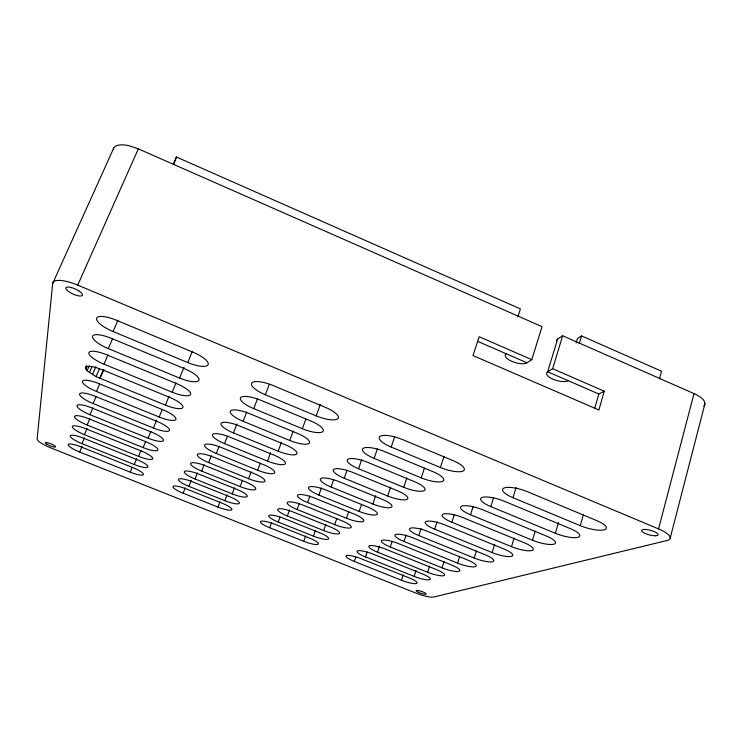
<?xml version="1.0" encoding="UTF-8"?>
<svg xmlns="http://www.w3.org/2000/svg" width="742" height="742" viewBox="0 0 742 742"><rect width="100%" height="100%" fill="white"/><g stroke="black" fill="none" stroke-linecap="round" stroke-linejoin="round"><path stroke-width="1.11" d="M52.691 283.435L37.1 439.116L38.102 440.804A16.009 3.126 22.2 0 0 51.486 448.168L415.483 592.923A15.109 2.875 18.6 0 0 433.764 597.032L666.9 540.547A24.254 6.706 15.2 0 0 658.553 528.916L77.734 285.123A25.72 7.921 24.2 0 0 53.007 282.433L52.691 283.435L113.702 148.14A24.755 10.379 26 0 1 129.34 145.794L138.327 148.845L542.012 326.656L531.801 359.647L526.987 362.782A11.807 4.573 16.4 0 1 511.952 361.391A11.807 4.573 16.4 0 1 506.202 353.748M670.249 537.931L704.9 403.833M658.553 528.916L694.02 393.603L562.649 335.746L557.613 339.066A11.714 4.758 15.2 0 0 556.481 341.301M659.434 378.912L661.53 371.213L581.561 335.903L577.452 338.519L576.135 342.915M580.281 525.67L512.991 497.697A18.513 5.259 16.9 0 1 504.106 487.986A18.513 5.259 16.9 0 1 527.683 491.788L596.791 520.634A18.578 5.101 16 0 1 604.396 529.76A18.578 5.101 16 0 1 580.281 525.67L583.425 514.577M568.224 380.711A11.816 4.489 15.6 0 1 552.957 379.19A11.816 4.489 15.6 0 1 547.661 371.77L552.651 368.718L604.276 391.201L598.877 410.001L473.006 355.557L479.147 336.72L531.801 359.647M594.741 408.276L598.85 394.021L604.276 391.201M555.359 533.275L490.814 506.61A17.641 4.814 17.3 0 1 481.975 497.474A17.641 4.814 17.3 0 1 504.226 501.221L570.431 528.675A17.678 4.675 16.4 0 1 578.101 537.273A17.678 4.675 16.4 0 1 555.359 533.275L558.448 522.572M532.515 540.25A16.862 4.304 16.8 0 0 554.042 544.155A16.862 4.304 16.8 0 0 546.335 536.03L482.801 509.828A16.843 4.415 17.6 0 0 461.737 506.155A16.843 4.415 17.6 0 0 470.521 514.763L532.515 540.25L535.242 531.003M579.27 343.611L581.561 335.903M511.516 546.659A16.129 3.97 17.2 0 0 531.94 550.481A16.129 3.97 17.2 0 0 524.242 542.773L463.166 517.721A16.12 4.072 17.9 0 0 443.169 514.113A16.12 4.072 17.9 0 0 451.869 522.257L511.516 546.659L514.123 537.959M512.991 497.697L516.08 487.513M552.651 368.718L562.649 335.746M492.15 552.567A15.461 3.673 17.5 0 0 511.563 556.305A15.461 3.673 17.5 0 0 503.892 548.987L445.098 524.984A15.461 3.756 18.2 0 0 426.075 521.45A15.461 3.756 18.2 0 0 434.673 529.167L492.15 552.567L494.701 544.201M557.613 339.066L547.661 371.77L598.85 394.021M175.112 161.172L176.383 156.998L520.411 308.913L517.972 316.621M474.221 558.04A14.84 3.413 17.7 0 0 492.725 561.694A14.84 3.413 17.7 0 0 485.092 554.728L428.412 531.689A14.849 3.487 18.4 0 0 410.28 528.221A14.849 3.487 18.4 0 0 418.776 535.557L474.221 558.04L476.401 550.981M490.814 506.61L493.467 498.03M457.582 563.122A14.274 3.172 18 0 0 475.251 566.684A14.274 3.172 18 0 0 467.673 560.043L412.969 537.894A14.293 3.237 18.6 0 0 395.644 534.5A14.293 3.237 18.6 0 0 404.019 541.493L457.582 563.122L459.613 556.63M470.521 514.763L473.099 506.526M442.093 567.853A13.755 2.959 18.2 0 0 459.001 571.331A13.755 2.959 18.2 0 0 451.498 564.977L398.621 543.654A13.773 3.014 18.7 0 0 382.037 540.324A13.773 3.014 18.7 0 0 390.301 547.002L442.093 567.853L444.078 561.573M451.869 522.257L454.29 514.642M427.642 572.258A13.273 2.764 18.4 0 0 443.855 575.662A13.273 2.764 18.4 0 0 436.417 569.587L385.274 549.024A13.291 2.82 18.9 0 0 369.368 545.76A13.291 2.82 18.9 0 0 377.502 552.15L427.642 572.258L429.59 566.183M434.673 529.167L437.038 521.83M414.138 576.386A12.818 2.588 18.5 0 0 429.692 579.715A12.818 2.588 18.5 0 0 422.346 573.881L372.809 554.033A12.846 2.634 19 0 0 357.533 550.842A12.846 2.634 19 0 0 365.537 556.954L414.138 576.386L416.039 570.496M440.386 467.516A18.513 5.417 17.9 0 0 463.212 470.947A18.513 5.417 17.9 0 0 453.084 460.652L402.507 439.552A18.559 5.509 18.7 0 0 380.08 436.315A18.559 5.509 18.7 0 0 391.192 447.064L440.386 467.516L444.059 456.209M418.776 535.557L421.076 528.489M401.478 580.253A12.401 2.43 18.7 0 0 416.429 583.509A12.401 2.43 18.7 0 0 409.167 577.897L361.141 558.726A12.428 2.476 19.2 0 0 346.458 555.591A12.428 2.476 19.2 0 0 354.333 561.462L401.478 580.253L403.212 574.902M404.019 541.493L406.152 534.982M421.243 477.857A17.65 4.944 18.3 0 0 442.807 481.261A17.65 4.944 18.3 0 0 432.818 471.606L384.449 451.544A17.706 5.027 19 0 0 363.246 448.316A17.706 5.027 19 0 0 374.135 458.38L421.243 477.857L424.433 468.183M390.301 547.002L392.036 541.771M377.502 552.15L379.533 546.066M403.731 487.308A16.871 4.535 18.5 0 0 424.164 490.685A16.871 4.535 18.5 0 0 414.333 481.586L367.976 462.47A16.927 4.6 19.2 0 0 347.877 459.27A16.927 4.6 19.2 0 0 358.544 468.731L403.731 487.308L406.829 478.033M365.537 556.954L367.197 552.048M387.658 495.99A16.157 4.164 18.7 0 0 407.061 499.32A16.157 4.164 18.7 0 0 397.397 490.74L352.895 472.478A16.213 4.229 19.3 0 0 333.807 469.306A16.213 4.229 19.3 0 0 344.242 478.228L387.658 495.99L390.617 487.206M391.192 447.064L394.688 436.778M372.846 503.994A15.499 3.849 18.9 0 0 391.322 507.278A15.499 3.849 18.9 0 0 381.824 499.143L339.048 481.679A15.554 3.896 19.5 0 0 320.85 478.544A15.554 3.896 19.5 0 0 331.062 486.984L372.846 503.994L375.702 495.6M354.333 561.462L355.789 557.177M374.135 458.38L377.465 448.706M359.156 511.386A14.896 3.562 19.1 0 0 376.788 514.623A14.896 3.562 19.1 0 0 367.457 506.907L326.267 490.165A14.951 3.599 19.6 0 0 308.904 487.058A14.951 3.599 19.6 0 0 318.884 495.062L359.156 511.386L361.586 504.31M346.468 518.241A14.339 3.302 19.2 0 0 363.32 521.422A14.339 3.302 19.2 0 0 354.166 514.085L314.45 498.012A14.395 3.339 19.7 0 0 297.839 494.951A14.395 3.339 19.7 0 0 307.605 502.547L346.468 518.241L348.721 511.73M358.544 468.731L361.771 459.446M113.248 149.439L113.702 148.14M334.67 524.622A13.829 3.07 19.4 0 0 350.808 527.747A13.829 3.07 19.4 0 0 341.83 520.754L303.487 505.283A13.885 3.107 19.8 0 0 287.571 502.269A13.885 3.107 19.8 0 0 297.125 509.513L334.67 524.622L336.859 518.324M323.67 530.558A13.347 2.866 19.5 0 0 339.159 533.637A13.347 2.866 19.5 0 0 330.348 526.95L293.285 512.054A13.402 2.894 19.9 0 0 278.009 509.086A13.402 2.894 19.9 0 0 287.358 515.996L323.67 530.558L325.803 524.464M344.242 478.228L347.033 470.233M313.393 536.104A12.902 2.68 19.6 0 0 328.279 539.128A12.902 2.68 19.6 0 0 319.635 532.737L283.769 518.37A12.957 2.708 20 0 0 269.096 515.449A12.957 2.708 20 0 0 278.231 522.053L313.393 536.104L315.48 530.205M331.062 486.984L333.659 479.629M318.884 495.062L321.407 487.967M303.775 541.308A12.484 2.514 19.7 0 0 318.095 544.276A12.484 2.514 19.7 0 0 309.618 538.145L274.883 524.279A12.54 2.532 20 0 0 260.748 521.394A12.54 2.532 20 0 0 269.689 527.72L303.775 541.308L305.676 535.937M307.605 502.547L309.933 496.027M297.125 509.513L299.388 503.206M287.358 515.996L289.556 509.893M316.175 415.872A18.698 5.639 19.9 0 0 337.805 418.711A18.698 5.639 19.9 0 0 325.358 407.349L273.037 385.515A18.847 5.713 20.8 0 0 251.835 382.9A18.847 5.713 20.8 0 0 265.33 394.744L316.175 415.872L320.294 404.548M278.231 522.053L280.022 517.128M302.356 428.718A17.836 5.129 20.1 0 0 322.826 431.584A17.836 5.129 20.1 0 0 310.712 420.955L260.748 400.235A17.975 5.194 20.8 0 0 240.677 397.573A17.975 5.194 20.8 0 0 253.745 408.629L302.356 428.718L305.908 419.035M269.689 527.72L271.655 522.349M289.732 440.451A17.057 4.693 20.2 0 0 309.154 443.326A17.057 4.693 20.2 0 0 297.366 433.356L249.562 413.637A17.187 4.74 20.9 0 0 230.502 410.938A17.187 4.74 20.9 0 0 243.163 421.308L289.732 440.451L293.164 431.148M278.157 451.201A16.343 4.304 20.3 0 0 296.633 454.076A16.343 4.304 20.3 0 0 285.169 444.69L239.332 425.889A16.463 4.35 20.9 0 0 221.199 423.181A16.463 4.35 20.9 0 0 233.47 432.92L278.157 451.201L281.468 442.26M257.678 470.243A15.072 3.664 20.4 0 0 274.503 473.09A15.072 3.664 20.4 0 0 263.633 464.705L221.302 447.491A15.183 3.691 20.9 0 0 204.764 444.783A15.183 3.691 20.9 0 0 216.312 453.473L257.678 470.243L260.331 463.138M267.51 461.097A15.684 3.96 20.3 0 0 285.123 463.973A15.684 3.96 20.3 0 0 273.965 455.106L229.946 437.14A15.795 4.007 20.9 0 0 212.648 434.413A15.795 4.007 20.9 0 0 224.548 443.605L267.51 461.097L270.644 452.685M248.57 478.701A14.515 3.395 20.4 0 0 264.671 481.53A14.515 3.395 20.4 0 0 254.089 473.572L213.316 457.063A14.617 3.422 20.9 0 0 197.474 454.364A14.617 3.422 20.9 0 0 208.697 462.6L248.57 478.701L251.139 471.847M240.111 486.567A13.996 3.153 20.5 0 0 255.554 489.368A13.996 3.153 20.5 0 0 245.24 481.799L205.914 465.93A14.089 3.181 20.9 0 0 190.713 463.249A14.089 3.181 20.9 0 0 201.62 471.077L240.111 486.567L242.486 480.259M224.872 500.72A13.059 2.745 20.5 0 0 239.147 503.466A13.059 2.745 20.5 0 0 229.343 496.565L192.623 481.855A13.143 2.764 20.9 0 0 178.562 479.211A13.143 2.764 20.9 0 0 188.885 486.335L224.872 500.72L227.117 494.803M265.33 394.744L269.244 384.43M232.227 493.884A13.514 2.94 20.5 0 0 247.067 496.658A13.514 2.94 20.5 0 0 237.013 489.442L199.032 474.175A13.597 2.959 20.9 0 0 184.424 471.513A13.597 2.959 20.9 0 0 195.035 478.97L232.227 493.884L234.537 487.782M253.745 408.629L257.446 398.927M217.99 507.111A12.633 2.569 20.6 0 0 231.745 509.819A12.633 2.569 20.6 0 0 222.173 503.224L186.632 489.034A12.716 2.588 20.9 0 0 173.081 486.418A12.716 2.588 20.9 0 0 183.144 493.217L217.99 507.111L220.04 501.74M243.163 421.308L246.724 411.995M233.47 432.92L236.902 423.979M216.312 453.473L219.066 446.369M224.548 443.605L227.395 436.24M201.62 471.077L204.078 464.761M208.697 462.6L211.359 455.736M188.885 486.335L191.204 480.417M195.035 478.97L197.418 472.858M183.144 493.217L185.25 487.837M187.754 362.569A19.144 5.797 22.1 0 0 208.075 364.758A19.144 5.797 22.1 0 0 193.152 352.264L116.225 320.164A19.524 5.843 23.3 0 0 96.599 318.327A19.524 5.843 23.3 0 0 113.072 331.526L187.754 362.569L192.345 351.226M153.418 428.023A15.387 3.738 21.7 0 0 169.389 430.471A15.387 3.738 21.7 0 0 156.905 421.373L95.115 396.256A15.628 3.766 22.5 0 0 79.598 394.021A15.628 3.766 22.5 0 0 93.093 403.555L153.418 428.023L156.72 419.889M159.187 417.004A16.018 4.053 21.8 0 0 175.882 419.443A16.018 4.053 21.8 0 0 162.971 409.797L98.649 383.54A16.287 4.081 22.6 0 0 82.445 381.342A16.287 4.081 22.6 0 0 96.451 391.461L159.187 417.004L162.192 409.63M86.378 365.704L85.506 367.717L87.111 370.768L96.089 376.63L165.41 405.151L169.046 396.191M172.2 392.203A17.437 4.804 21.9 0 0 190.527 394.549A17.437 4.804 21.9 0 0 176.689 383.66L106.625 354.759A17.752 4.842 22.9 0 0 88.882 352.7A17.752 4.842 22.9 0 0 104.019 364.174L172.2 392.203L175.984 382.891M179.62 378.068A18.253 5.259 22 0 0 198.893 380.349A18.253 5.259 22 0 0 184.535 368.7L111.198 338.287A18.596 5.315 23.1 0 0 92.555 336.321A18.596 5.315 23.1 0 0 108.332 348.61L179.62 378.068L184.025 367.197M130.249 472.172A12.864 2.606 21.5 0 0 143.401 474.611A12.864 2.606 21.5 0 0 132.688 467.525L81.064 446.916A13.031 2.625 22 0 0 68.236 444.625A13.031 2.625 22 0 0 79.654 452.008L130.249 472.172L132.206 467.386M134.256 464.529A13.3 2.792 21.5 0 0 147.89 466.978A13.3 2.792 21.5 0 0 136.862 459.567L83.484 438.188A13.486 2.81 22.1 0 0 70.202 435.888A13.486 2.81 22.1 0 0 81.982 443.623L134.256 464.529L136.676 458.602M138.55 456.358A13.764 2.987 21.6 0 0 152.694 458.816A13.764 2.987 21.6 0 0 141.342 451.034L86.081 428.83A13.959 3.005 22.2 0 0 72.299 426.539A13.959 3.005 22.2 0 0 84.467 434.664L138.55 456.358L141.045 450.236M143.15 447.593A14.265 3.209 21.6 0 0 157.851 450.051A14.265 3.209 21.6 0 0 146.146 441.88L88.873 418.776A14.478 3.237 22.3 0 0 74.552 416.494A14.478 3.237 22.3 0 0 87.129 425.045L143.15 447.593L145.72 441.267M148.085 438.17A14.803 3.46 21.7 0 0 163.398 440.637A14.803 3.46 21.7 0 0 151.322 432.011L91.878 407.952A15.035 3.487 22.4 0 0 76.983 405.688A15.035 3.487 22.4 0 0 89.995 414.713L148.085 438.17L150.886 431.306M81.982 443.623L84.495 437.697M79.654 452.008L82.093 446.257M93.093 403.555L96.126 396.441M89.995 414.713L92.926 407.831M87.129 425.045L89.819 418.72M84.467 434.664L87.064 428.542M96.089 376.63L99.502 368.663M108.332 348.61L112.571 338.714M104.019 364.174L108.007 354.852M99.697 378.272L103.101 370.295M100.068 378.42L103.889 369.451M96.451 391.461L99.595 384.078M92.444 374.673L95.876 366.687M113.072 331.526L117.941 320.164M173.749 164.325L174.658 162.229M85.784 369.071L87.092 366.056M87.111 370.768L89.272 365.75M89.383 372.679L91.971 366.678M173.322 164.075L176.383 156.998M77.734 285.123L138.327 148.845M85.506 367.717L86.304 366.798C91.795 365.481 97.341 368.051 102.452 369.804L169.519 397.313A16.695 4.406 21.9 0 1 182.884 407.543A16.695 4.406 21.9 0 1 165.41 405.151M477.931 341.459L526.987 362.782M694.02 393.603A23.41 8.83 13.1 0 1 703.87 405.957M655.622 535.752L653.915 535.715A8.505 2.356 15.1 0 1 641.886 531.244A8.505 2.356 15.1 0 1 649.834 530.159L651.977 530.78A8.505 2.356 15.1 0 1 657.811 533.952A8.505 2.356 15.1 0 1 655.622 535.752M418.293 592.264L417.319 591.773A5.277 1.002 18.6 0 1 419.017 590.678A5.277 1.002 18.6 0 1 426.084 593.73L426.14 594.027A5.277 1.002 18.6 0 1 418.293 592.264M78.726 290.827L76.76 289.705A9.025 2.782 24.2 0 0 68.598 287.071A9.025 2.782 24.2 0 0 66.047 288.944L66.78 289.974A9.025 2.782 24.2 0 0 79.728 296.002A9.025 2.782 24.2 0 0 78.726 290.827M46.635 444.078A5.602 1.094 22.2 0 0 55.418 447.055A5.602 1.094 22.2 0 0 49.287 443.169A5.602 1.094 22.2 0 0 46.635 444.078"/></g></svg>
